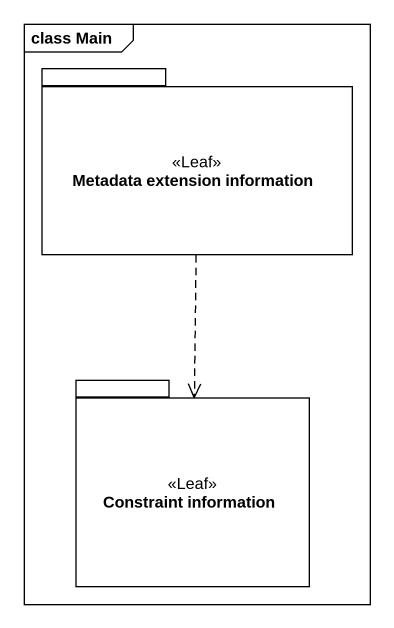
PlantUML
@startuml
mainframe class Main
package "Metadata extension information" as Metadata_extension <<Leaf>> {
}
package "Constraint information" as Constraint_information <<Leaf>> {
}
Metadata_extension ..> Constraint_information
@enduml
